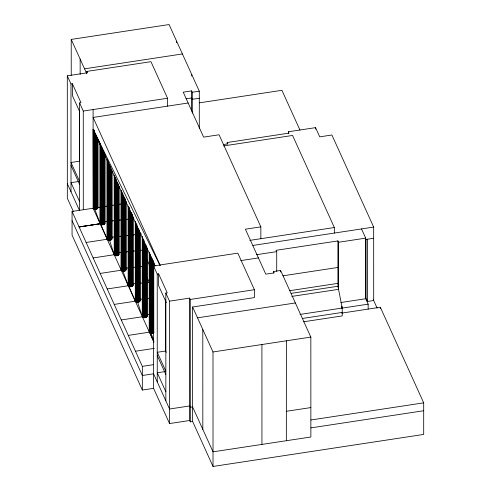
<?xml version="1.0" encoding="UTF-8"?>
<svg xmlns="http://www.w3.org/2000/svg" width="491" height="491" viewBox="0 0 491 491"><rect width="100%" height="100%" fill="white"/><g stroke="black" fill="none" stroke-linecap="round" stroke-linejoin="round"><path stroke-width="0.74" d="M286.339 440.722L286.382 340.803M94.818 132.588L94.843 209.246L100.152 223.736L79.094 226.959L100.164 223.755L100.133 144.066L100.158 223.749C101.177 225.216 104.331 225.234 104.914 223.387L104.896 155.156M95.193 133.3L100.765 145.416L100.784 224.375L107.179 239.221L107.161 159.557L107.185 239.24C108.204 240.707 111.359 240.725 111.942 238.878L111.923 171.414M96.076 135.651L96.083 209.246L97.181 208.884L97.887 207.896L97.869 139.665M100.072 223.387L100.397 222.687M114.231 254.755L114.188 175.048M107.099 238.878L107.185 238.516M114.213 254.007C114.004 256.284 118.484 256.4 118.969 254.369L118.951 186.138M93.1 109.548L93.13 208.258L128.255 285.664L128.243 206.03L128.268 285.713C129.286 287.186 132.441 287.198 133.024 285.351L133.006 217.887M125.978 201.629L125.997 269.86C125.598 272.106 120.209 271.578 121.48 269.16M140.033 232.617L140.052 300.842C139.469 302.689 136.314 302.677 135.295 301.204L135.27 221.521M128.182 285.351L128.507 284.651M142.322 316.695L142.298 237.012L142.322 316.695C143.341 318.168 146.496 318.18 147.079 316.333L147.061 248.108M114.225 304.408L135.295 301.204L135.295 300.48M154.021 332.186C153.002 333.659 149.847 333.671 149.264 331.824L149.246 252.865L149.571 252.165M142.237 316.333L142.562 315.633M149.264 331.824L149.589 331.124M79.094 226.959L100.158 223.749M71.232 75.307L71.22 39.421L169.07 24.55L199.291 91.173L199.303 128.446M84.556 68.82L182.406 53.949M86.815 72.95L86.815 71.422L150.952 61.676L167.541 98.237L167.541 106.13M73.282 211.339L67.328 198.223L67.298 75.835L87.429 72.778L86.815 71.422M67.298 75.835L70.986 83.961L72.386 83.746L80.99 102.705L79.585 102.92L79.61 210.762M192.276 113.096L192.269 92.24L191.656 90.884L183.229 92.167L203.624 137.124L219.072 134.78L260.844 226.86L260.844 238.706M192.269 92.24L199.291 91.173M79.585 102.92L83.267 111.046L167.541 98.237M186.04 98.801L191.656 97.948L192.269 99.305L199.291 98.237M188.139 103L93.1 117.447L160.207 265.379M199.383 102.852L281.92 90.307L299.964 130.084M288.401 133.288L288.401 131.766L315.553 127.642L319.733 136.848L331.904 135L373.676 227.081L373.694 300.517L367.606 301.437L366.01 297.92L365.998 239.467M227.216 144.041L227.216 142.513L289.015 133.122L288.401 131.766M223.307 144.557L227.83 143.869L227.216 142.513M223.62 145.931L292.575 135.448L334.346 227.529L334.346 233.059M78.732 181.486L71.011 182.658L79.61 201.617M341.754 313.105L380.329 307.243L423.696 402.847L423.702 434.431L213.026 466.45L192.632 421.493L190.287 421.849L189.673 420.492L169.542 423.555L153.573 388.344L142.335 390.057L72.067 235.14L72.06 211.449L93.13 208.252M100.778 207.085L97.807 207.54L97.887 207.896M104.485 206.521L107.455 206.073M111.911 205.398L114.139 205.054M118.589 204.379L121.559 203.931M86.121 242.456L107.198 239.258M260.844 226.86L245.39 229.205L265.784 274.162L274.211 272.886L273.597 271.529L280.619 270.461L310.84 337.084L310.871 437.002L213.02 451.824L192.625 406.959L190.287 407.315L189.673 405.959L169.542 409.009L153.573 373.798L142.335 375.511L72.06 220.594M93.143 257.935L114.213 254.731L109.524 240.277L109.499 164.381M249.809 240.381L334.346 227.529M252.933 245.432L373.676 227.081M100.17 273.426L121.24 270.222L121.216 190.539M153.573 388.344L153.542 265.956L237.81 253.147L254.399 289.715L254.399 297.607L192.601 306.998L192.632 421.493M291.801 296.417L338.538 289.359L338.526 242.266L337.912 240.915L276.114 250.306L276.715 251.631L276.721 271.363M256.351 254.731L276.715 251.631M338.526 242.266L365.678 238.141L365.697 298.743L368.152 304.156L368.152 309.091M365.562 239.504L373.676 238.27M240.756 260.598L258.413 257.916M153.542 265.956L157.224 274.082L158.63 273.868L167.228 292.826L165.829 293.041L165.854 400.883M107.216 288.96L128.292 285.756L135.283 301.149L135.209 300.842M282.902 275.813L337.918 267.454M165.829 293.041L169.512 301.167L189.643 298.105L190.256 299.461L190.287 421.849M190.256 299.461L254.399 289.715M289.69 290.697L337.925 283.362M291.2 293.348L337.925 286.247L337.912 240.915M121.277 319.96L142.359 316.75L149.332 332.112M197.517 317.83L295.361 302.959M340.803 302.524L365.697 298.743M128.28 335.39L149.35 332.186L149.325 252.503M300.013 314.43L342.227 308.035L341.877 306.243M341.754 308.17L368.152 304.156M302.278 318.475L342.227 312.423M303.788 321.752L342.227 315.928L342.227 308.035L337.925 286.247M135.467 351.231L154.291 348.371M166.289 352.366L165.676 351.01L157.249 352.293L165.848 371.251M192.601 306.998L212.996 351.961L310.84 337.084M72.06 211.449L142.329 366.366L153.628 364.647M164.976 371.607L157.255 372.786L165.854 391.738M286.351 411.292L310.858 407.579M310.864 419.995L423.696 402.847M310.864 427.888L423.696 410.74M104.902 221.705L107.179 221.453M111.733 220.962L114.01 220.711M118.57 220.22L121.602 219.888M126.156 219.391L128.433 219.146M111.93 237.196L114.207 236.944M118.761 236.453L121.799 236.122M125.592 235.711L128.63 235.379M133.184 234.888L135.461 234.637M140.015 234.146L141.537 233.98M118.202 252.767L121.234 252.442M125.788 251.944L128.065 251.699M132.619 251.202L134.896 250.956M139.456 250.459L142.488 250.128M125.984 268.178L128.261 267.933M132.816 267.435L135.093 267.19M139.647 266.693L142.685 266.361M147.067 314.651L149.344 314.406M103.11 224.737L103.104 150.375M110.137 240.228L110.131 165.866M93.13 208.258L94.26 209.105L96.095 209.246M132.957 283.767L135.197 283.595M139.653 283.252L142.636 283.019M147.097 282.675L149.332 282.503L147.19 277.789M131.232 286.701L131.207 212.345M139.984 299.258L142.967 299.031M146.686 298.743L149.663 298.516M117.165 255.719L117.159 182.124M93.756 208.884L93.738 129.925L94.235 130.146M107.081 159.919L107.787 160.907M114.108 175.41L114.814 176.398L114.839 255.357M128.163 206.392L128.869 207.38L128.894 286.339L135.283 301.149M135.191 221.883L135.897 222.871L135.921 301.83M149.246 252.865L149.951 253.853L149.976 332.818L153.922 341.963M155.15 266.061L93.112 129.299L93.37 208.595M142.543 238.074L142.218 237.374M111.617 238.178L111.942 238.878M118.644 253.669L118.969 254.369M132.699 284.651L133.024 285.351M139.726 300.142L140.052 300.842M93.106 129.293L159.998 265.484M361.505 228.935L365.678 238.141M373.363 299.786L377.168 308.176M341.613 306.679L342.227 308.035M71.22 39.421L86.704 73.552M146.981 259.659L149.479 265.165M79.763 111.844L72.392 95.592L72.386 83.746M166.314 302.64L158.636 285.713L158.63 273.868M135.326 301.253L142.304 316.634L137.633 302.241L137.609 226.351M149.393 332.254L153.824 342.018M79.603 181.443L71.005 162.484L79.432 161.201L79.419 110.622M71.005 165.436L79.603 184.395M157.249 355.558L165.848 374.516M67.328 183.677L79.517 210.553M93.738 129.925L94.61 131.95M153.83 340.729L151.056 333.18L151.038 256.517M98.617 140.647L100.133 144.79L100.054 144.428M128.255 285.664L122.953 271.21L122.928 193.785M99.323 141.887L100.133 144.79L99.79 143.323M146.993 315.971L147.079 316.333M125.911 269.498L125.997 269.86M104.835 223.024L104.914 223.387M380.329 307.243L380.329 308.679M367.593 239.191L367.606 301.437M315.553 127.642L315.553 129.176M280.619 270.461L280.619 271.983M273.597 271.529L273.597 272.947M261.918 344.522L261.942 444.416M212.996 351.961L213.026 466.45M202.795 329.479L202.826 429.392M191.736 74.515L191.736 76.037M191.656 90.884L191.662 110.972M189.643 298.105L189.673 420.492M176.625 41.207L176.625 42.729M169.512 301.167L169.542 423.555M165.663 299.903L165.676 351.01M157.224 274.082L157.255 381.924M154.088 264.367L154.088 265.895M154.002 263.194L154.008 266.257M153.763 261.998L153.781 332.524M153.376 260.752L153.395 332.812M152.879 260.212L152.897 333.039M151.664 257.333L151.682 333.223M150.455 254.847L150.473 333.039M149.571 253.565L149.589 332.524M146.975 248.471L146.993 316.695M146.735 246.507L146.754 317.033M146.349 246.028L146.367 317.321M145.852 244.721L145.87 317.548M145.262 244.095L145.287 317.683M144.636 242.609L144.661 317.732M144.01 240.259L144.029 317.689M143.427 239.35L143.446 317.548M142.924 238.362L142.949 317.321M142.543 236.674L142.562 317.033M142.329 366.366L142.335 390.057M139.953 232.98L139.966 301.204M139.708 231.783L139.726 301.542M139.321 230.537L139.34 301.83M138.824 229.229L138.843 302.057M138.235 228.603L138.259 302.192M136.983 224.768L137.001 302.192M136.4 223.859L136.418 302.057M135.516 222.583L135.534 301.542M132.926 216.721L132.938 285.713M132.68 215.524L132.699 286.05M132.294 214.279L132.312 286.339M131.797 212.971L131.815 286.566M130.581 211.621L130.606 286.75M129.955 210.044L129.98 286.701M129.372 207.601L129.391 286.566M128.489 207.092L128.507 286.05M125.899 201.23L125.911 270.222M125.653 200.801L125.671 270.559M125.266 198.787L125.285 270.848M124.769 198.247L124.788 271.069M124.186 196.854L124.205 271.21M123.554 196.13L123.579 271.259M122.345 192.877L122.363 271.075M121.866 270.848L121.842 191.889L121.136 190.901L121.154 269.86M121.461 190.968L121.48 270.559M118.871 186.5L118.89 254.731M118.626 185.31L118.644 255.068M118.239 184.064L118.257 255.357M117.742 182.75L117.76 255.578M116.527 179.872L116.551 255.768M115.901 178.294L115.925 255.719M115.317 177.386L115.336 255.578M114.434 176.109L114.452 255.068M111.844 170.242L111.862 239.24M111.598 169.051L111.617 239.577M111.218 169.34L111.236 239.866M110.714 166.498L110.733 240.087M108.873 163.571L108.898 240.228M108.29 161.895L108.315 240.087M107.793 161.674L107.811 239.866M107.406 160.618L107.425 239.577M104.816 154.751L104.835 223.749M104.571 153.56L104.589 224.086M104.19 153.082L104.209 224.375M103.687 151.768L103.705 224.596M102.478 149.657L102.496 224.786M101.846 147.312L101.87 224.737M101.263 146.404L101.287 224.596M100.379 143.728L100.397 224.086M97.789 139.309L97.807 208.258M97.543 138.83L97.562 208.595M97.163 137.59L97.181 208.884M96.659 136.277L96.678 209.105M95.45 133.399L95.469 209.295M94.235 130.913L94.26 209.105M83.267 111.046L83.292 209.743M80.15 59.098L80.156 74.38M70.986 83.961L71.011 191.803M152.314 333.18L152.29 258.818L152.296 333.18"/></g></svg>
